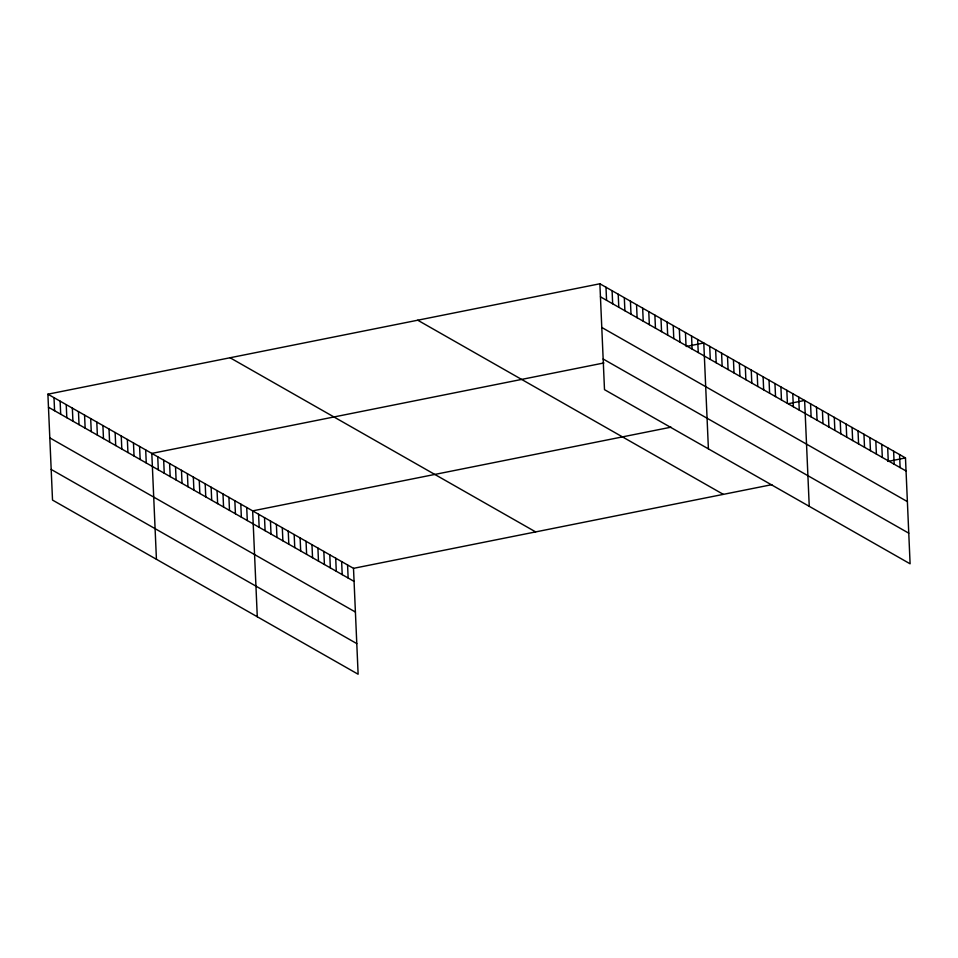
<?xml version="1.0" encoding="UTF-8"?>
<svg xmlns="http://www.w3.org/2000/svg" width="958" height="958" viewBox="0 0 958 958"><rect width="100%" height="100%" fill="white"/><g stroke="black" fill="none" stroke-linecap="round" stroke-linejoin="round"><path stroke-width="1.44" d="M47.9 394.193L353.502 568.345L358.124 674.228L52.522 500.076L47.9 394.193L599.876 283.772L905.478 457.924L910.1 563.807L604.498 389.655L599.876 283.772M603.935 362.95L151.807 453.409L156.429 559.292M686.239 346.485L703.783 342.976L708.405 448.859M671.055 427.172L252.649 510.877L257.283 616.76M788.434 403.689L804.624 400.456L809.247 506.339M353.502 568.345L771.897 484.652M887.934 461.433L905.478 457.924M600.438 296.812L906.052 470.977M601.78 327.456L907.382 501.609M603.157 359.011L908.759 533.175M417.724 320.212L723.326 494.364M230.052 357.753L535.654 531.906M48.475 407.246L354.077 581.398M49.804 437.878L355.406 612.03M51.181 469.444L356.783 643.596M899.55 454.547L900.113 467.588M893.61 451.158L894.185 464.211M887.683 447.781L888.246 460.834M881.743 444.404L882.318 457.445M875.816 441.015L876.39 454.068M869.888 437.638L870.451 450.691M863.948 434.261L864.523 447.314M858.021 430.872L858.584 443.925M852.081 427.496L852.656 440.548M846.154 424.119L846.728 437.171M840.226 420.742L840.789 433.782M834.286 417.353L834.861 430.405M828.359 413.976L828.921 427.029M822.419 410.599L822.994 423.64M816.491 407.21L817.066 420.263M810.564 403.833L811.127 416.886M798.697 397.067L799.271 410.12M792.769 393.69L793.332 406.743M786.829 390.313L787.404 403.354M780.902 386.924L781.465 399.977M774.962 383.547L775.537 396.6M769.035 380.17L769.609 393.223M763.107 376.781L763.67 389.834M757.167 373.404L757.742 386.457M751.24 370.027L751.802 383.08M745.3 366.651L745.875 379.691M739.372 363.262L739.947 376.314M733.445 359.885L734.008 372.937M727.505 356.508L728.08 369.549M721.578 353.119L722.14 366.172M715.638 349.742L716.213 362.795M709.71 346.365L710.285 359.406M697.663 339.491L698.238 352.544M691.556 336.019L692.119 349.059M685.437 332.534L686.012 345.575M679.33 329.049L679.905 342.102M673.223 325.564L673.785 338.617M667.103 322.08L667.678 335.132M660.996 318.595L661.559 331.648M654.877 315.11L655.452 328.163M648.77 311.637L649.344 324.678M642.662 308.153L643.225 321.193M636.543 304.668L637.118 317.721M630.436 301.183L630.999 314.236M624.317 297.698L624.891 310.751M618.209 294.214L618.784 307.267M612.102 290.729L612.665 303.782M605.983 287.244L606.558 300.297M347.574 564.969L348.137 578.021M341.635 561.592L342.21 574.644M335.707 558.215L336.282 571.255M329.78 554.826L330.342 567.878M323.84 551.449L324.415 564.501M317.912 548.072L318.475 561.113M311.973 544.683L312.548 557.736M306.045 541.306L306.62 554.359M300.117 537.929L300.68 550.97M294.178 534.54L294.753 547.593M288.25 531.163L288.813 544.216M282.311 527.786L282.885 540.827M276.383 524.397L276.958 537.45M270.455 521.02L271.018 534.073M264.516 517.643L265.091 530.696M258.588 514.254L259.151 527.307M246.721 507.501L247.296 520.553M240.793 504.124L241.356 517.164M234.854 500.735L235.428 513.787M228.926 497.358L229.489 510.41M222.998 493.981L223.561 507.022M217.059 490.592L217.634 503.645M211.131 487.215L211.694 500.268M205.192 483.838L205.766 496.879M199.264 480.449L199.839 493.502M193.336 477.072L193.899 490.125M187.397 473.695L187.972 486.736M181.469 470.306L182.032 483.359M175.53 466.929L176.104 479.982M169.602 463.552L170.177 476.605M163.674 460.163L164.237 473.216M157.735 456.786L158.309 469.839M145.688 449.925L146.263 462.977M139.581 446.44L140.155 459.493M133.473 442.955L134.036 456.008M127.354 439.471L127.929 452.523M121.247 435.998L121.81 449.039M115.128 432.513L115.702 445.554M109.02 429.028L109.595 442.081M102.913 425.544L103.476 438.596M96.794 422.059L97.369 435.112M90.687 418.574L91.249 431.627M84.567 415.089L85.142 428.142M78.46 411.605L79.035 424.657M72.353 408.132L72.916 421.173M66.234 404.647L66.809 417.688M60.126 401.163L60.689 414.215M54.007 397.678L54.582 410.731"/></g></svg>
